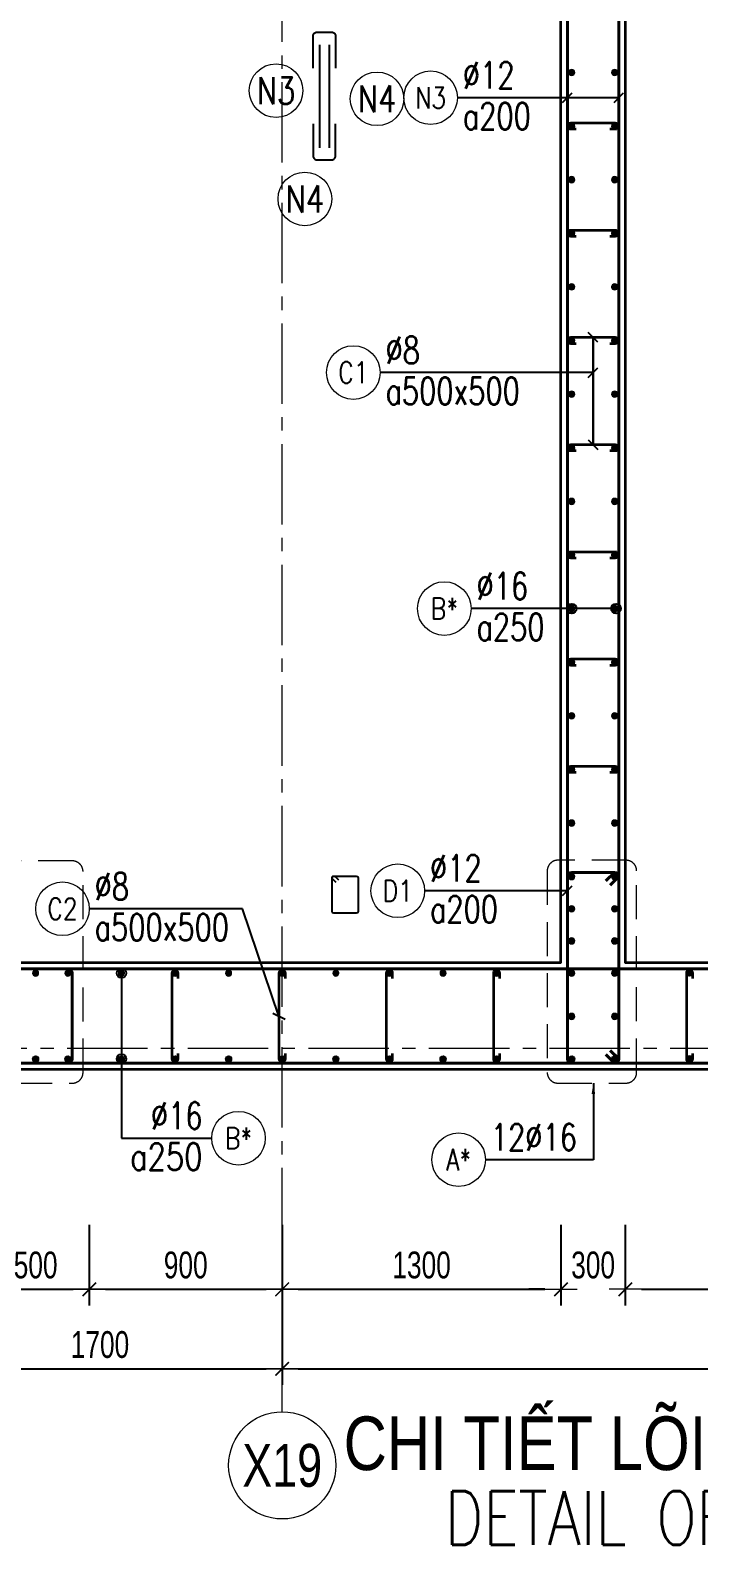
# Model space of a CAD drawing. Header units: millimetres. Extents: x 931337 to 1117500, y 19732 to 157199.
# Drawn here: x 968079 to 971196, y 106134 to 113196 of the extents above; entities that cross this region are included whole.
import ezdxf
from ezdxf.enums import TextEntityAlignment as Align

# ---------------------------------------------------------------- set-up
doc = ezdxf.new("R2010")
doc.units = ezdxf.units.MM
doc.header["$MEASUREMENT"] = 0
for name, pattern in [('HIDDEN', [9.525, 6.35, -3.175]), ('HIDDEN2', [4.7625, 3.175, -1.5875]), ('HT_Dim Grid$0$CENTER2', [1.125, 0.75, -0.125, 0.125, -0.125]), ('HT_Grid$0$CENTER2', [1.125, 0.75, -0.125, 0.125, -0.125])]:
    doc.linetypes.add(name, pattern=pattern)
doc.layers.get('0').update_dxf_attribs({"lineweight": 20})
doc.layers.get('Defpoints').update_dxf_attribs({"color": 151, "lineweight": 9})
doc.layers.add('Hidden', color=9, linetype='HIDDEN')
doc.layers.add('Ligature', color=1, linetype='Continuous')
for name, color, linetype, lineweight in [('HT_Dim Grid$0$NDC_S_AXIS', 5, 'HT_Dim Grid$0$CENTER2', 13), ('HT_Dim Grid$0$NDC_S_SYMBOL', 1, 'Continuous', 15), ('HT_Dim Grid$0$NDC_S_TEXT SYMBOL', 7, 'Continuous', 20), ('HT_Grid$0$NDC_S_AXIS', 5, 'HT_Grid$0$CENTER2', 13), ('KC-LEADER', 153, 'Continuous', 18), ('KC-THEP', 6, 'Continuous', 40), ('NDC_S_ANNO', 7, 'Continuous', 20), ('NDC_S_DIM', 1, 'Continuous', 15), ('NDC_S_ENG TITLE', 3, 'Continuous', 20), ('NDC_S_HIDDEN', 8, 'HIDDEN2', 13), ('NDC_S_LEADER', 1, 'Continuous', 15), ('NDC_S_REBAR', 4, 'Continuous', 35), ('NDC_S_STIRRUP', 4, 'Continuous', 40), ('NDC_S_TEXT SYMBOL', 7, 'Continuous', 20), ('NDC_S_VN TEXT', 7, 'Continuous', 20), ('NDC_S_VN TITLE', 6, 'Continuous', 35), ('NDC_S_WALL', 6, 'Continuous', 35)]:
    doc.layers.add(name, color=color, linetype=linetype, lineweight=lineweight)
doc.styles.add('HT_Dim Grid$0$NDC_ANNO', font='', dxfattribs={"width": 0.8})
doc.styles.add('NDC_ANNO', font='', dxfattribs={"width": 0.8})
doc.styles.add('NDC_ARIAL', font='arial.ttf', dxfattribs={"width": 0.85})
doc.styles.add('NDC_DIM', font='', dxfattribs={"width": 0.75})
doc.styles.add('NDC_EN TXT', font='romans.shx', dxfattribs={"width": 0.8})
doc.styles.add('NDC_VIE TXT', font='arial.ttf', dxfattribs={"width": 0.8})
doc.styles.get('HT_Dim Grid$0$NDC_ANNO').set_extended_font_data('Dotum')
doc.styles.get('NDC_ANNO').set_extended_font_data('Dotum')
doc.styles.get('NDC_DIM').set_extended_font_data('Dotum')
doc.dimstyles.new('NDC_1-50', dxfattribs={"dimscale": 50, "dimtxt": 2.5, "dimasz": 1, "dimexe": 1.5, "dimexo": 0, "dimgap": 0.8, "dimtad": 1, "dimdec": 0, "dimdsep": 46, "dimtxsty": 'NDC_ARIAL', "dimblk": 'DIMMARK', "dimcen": 49999.938995, "dimdle": 1.5, "dimclrd": 1, "dimclre": 1, "dimclrt": 3, "dimadec": 0, "dimazin": 0, "dimtfac": 1, "dimtdec": 0, "dimtix": 1, "dimtmove": 2, "dimatfit": 3, "dimfxl": 1, "dimarcsym": 0})
doc.dimstyles.new('NDC_dim_30', dxfattribs={"dimscale": 30, "dimtxt": 2.5, "dimasz": 1.5, "dimexe": 1.5, "dimexo": 2.5, "dimgap": 1, "dimtad": 1, "dimdec": 0, "dimzin": 0, "dimdsep": 46, "dimtxsty": 'NDC_DIM', "dimblk": 'DIMMARK', "dimcen": 0.09, "dimdle": 1.2, "dimclrd": 1, "dimclre": 1, "dimclrt": 3, "dimadec": 0, "dimazin": 0, "dimtfac": 1, "dimtdec": 0, "dimtix": 1, "dimtofl": 0, "dimtmove": 0, "dimatfit": 3, "dimfxl": 6, "dimfxlon": 1, "dimtolj": 1, "dimtzin": 0, "dimarcsym": 0})
doc.dimstyles.new('NDC_dim_50', dxfattribs={"dimscale": 50, "dimtxt": 2.5, "dimasz": 1.5, "dimexe": 1.5, "dimexo": 2.5, "dimgap": 1, "dimtad": 1, "dimdec": 0, "dimzin": 0, "dimdsep": 46, "dimtxsty": 'NDC_DIM', "dimblk": 'DIMMARK', "dimcen": 0.09, "dimdle": 1.2, "dimclrd": 1, "dimclre": 1, "dimclrt": 3, "dimadec": 0, "dimazin": 0, "dimtfac": 1, "dimtdec": 0, "dimtix": 1, "dimtofl": 0, "dimtmove": 0, "dimatfit": 3, "dimfxl": 6, "dimfxlon": 1, "dimtolj": 1, "dimtzin": 0, "dimarcsym": 0})

# ---------------------------------------------------------------- blocks, each defined once
blk = doc.blocks.new('Drawing name_symbol')
at = {"layer": 'NDC_S_ENG TITLE', "style": 'NDC_EN TXT', "width": 0.8}
blk.add_attdef('SECTDET1', text='', height=5, dxfattribs=at).set_placement((0, 1.01), align=Align.CENTER)
at = {"layer": 'NDC_S_TEXT SYMBOL', "lineweight": 25, "style": 'NDC_ANNO', "width": 0.8}
blk.add_attdef('SSCALE', text='', height=2.5, dxfattribs=at).set_placement((0, -4), align=Align.CENTER)
at = {"layer": 'NDC_S_VN TITLE', "style": 'NDC_VIE TXT', "width": 0.8}
blk.add_attdef('SECTDET2', text='', height=5, dxfattribs=at).set_placement((0, 7.97), align=Align.CENTER)
blk = doc.blocks.new('THEP')
at = {"layer": 'KC-LEADER', "color": 6}
blk.add_circle((0, 0), 14, dxfattribs=at)
at = {"layer": 'KC-THEP'}
for p, q in [((-14, 0), (14, 0)), ((9.9, 9.9), (-9.9, -9.9)), ((-9.9, 9.9), (9.9, -9.9)), ((0, 14), (0, -14))]:
    blk.add_line(p, q, dxfattribs=at)
blk = doc.blocks.new('DIMMARK')
at = {"layer": 'NDC_S_DIM', "color": 1}
blk.add_line((-1.5, 0), (1, 0), dxfattribs=at)
at = {"layer": 'NDC_S_DIM', "color": 2, "const_width": 0.1}
blk.add_lwpolyline([(-0.424, -0.424), (0.424, 0.424)], dxfattribs=at)
blk = doc.blocks.new('*U10')
blk.add_circle((2.5, 0), 2.5)
at = {"layer": 'NDC_S_VN TEXT', "color": 3, "style": 'NDC_EN TXT'}
for tag, width, p in [('DK2', 0.75, (-0.85, 0.85)), ('KC2', 0.8, (-0.85, -2.97))]:
    blk.add_attdef(tag, text='', height=2.5, dxfattribs=dict(at, width=width)).set_placement(p, align=Align.RIGHT)
at = {"layer": 'NDC_S_VN TEXT', "color": 7, "style": 'NDC_EN TXT', "width": 0.8}
blk.add_attdef('SH3', text='', height=2, dxfattribs=at).set_placement((2.5, 0), align=Align.MIDDLE)
blk = doc.blocks.new('*U12')
blk.add_circle((-2.5, 0), 2.5)
at = {"layer": 'NDC_S_VN TEXT', "color": 3, "style": 'NDC_EN TXT', "width": 0.75}
for tag, p in [('DK1', (0.5, 0.85)), ('KC1', (0.5, -2.97))]:
    blk.add_attdef(tag, p, '', height=2.5, dxfattribs=at)
at = {"layer": 'NDC_S_VN TEXT', "color": 7, "style": 'NDC_EN TXT', "width": 0.8}
blk.add_attdef('SH2', text='', height=2, dxfattribs=at).set_placement((-2.5, 0), align=Align.MIDDLE)
blk = doc.blocks.new('*U13')
blk.add_circle((-2.5, 0), 2.5)
at = {"layer": 'NDC_S_VN TEXT', "color": 3, "style": 'NDC_EN TXT', "width": 0.75}
blk.add_attdef('DK1', (0.5, 0.85), '', height=2.5, dxfattribs=at)
at = {"layer": 'NDC_S_VN TEXT', "color": 7, "style": 'NDC_EN TXT', "width": 0.8}
blk.add_attdef('SH2', text='', height=2, dxfattribs=at).set_placement((-2.5, 0), align=Align.MIDDLE)
blk = doc.blocks.new('*U11')
blk.add_circle((-2.5, 0), 2.5)
at = {"layer": 'NDC_S_VN TEXT', "color": 3, "style": 'NDC_EN TXT', "width": 0.75}
for tag, p in [('DK1', (0.5, 0.85)), ('KC1', (0.5, -2.97))]:
    blk.add_attdef(tag, p, '', height=2.5, dxfattribs=at)
at = {"layer": 'NDC_S_VN TEXT', "color": 7, "style": 'NDC_EN TXT', "width": 0.8}
blk.add_attdef('SH2', text='', height=2, dxfattribs=at).set_placement((-2.5, 0), align=Align.MIDDLE)
blk = doc.blocks.new('A$C7BC65A55')
at = {"layer": 'Ligature'}
for p, q in [((-15.2, 372, 0), (-15.2, 38.5, 0)), ((15.2, 372, 0), (15.2, 38.5, 0))]:
    blk.add_line(p, q, dxfattribs=at)
for points in [[(-36.2, 296.5), (-36.2, 400.9, -0.414214), (-24, 413.1), (24, 413.1, -0.414214), (36.2, 400.9), (36.2, 296.5)], [(-36.2, 116.5), (-36.2, 12.2, 0.414214), (-24, 0), (24, 0, 0.414214), (36.2, 12.2), (36.2, 116.5)]]:
    blk.add_lwpolyline(points, format="xyb", dxfattribs=at)
blk = doc.blocks.new('*D563')
at = {"layer": 'Defpoints', "color": 0, "transparency": 16777216}
for p in [(967853.8, 108849.4), (968353.9, 108623.4), (968353.9, 107325.1)]:
    blk.add_point(p, dxfattribs=at)
at = {"layer": 'NDC_S_DIM', "color": 1, "lineweight": -2, "transparency": 16777216}
for p, q in [((967853.8, 107625.1), (967853.8, 107250.1)), ((968353.9, 107625.1), (968353.9, 107250.1)), ((967928.8, 107325.1), (968278.9, 107325.1))]:
    blk.add_line(p, q, dxfattribs=at)
at = {"layer": 'NDC_S_DIM', "color": 1, "lineweight": -2, "transparency": 16777216, "xscale": 75, "yscale": 75, "zscale": 75, "rotation": 180}
blk.add_blockref('DIMMARK', (967853.8, 107325.1), dxfattribs=at)
at = {"layer": 'NDC_S_DIM', "color": 1, "lineweight": -2, "transparency": 16777216, "xscale": 75, "yscale": 75, "zscale": 75}
blk.add_blockref('DIMMARK', (968353.9, 107325.1), dxfattribs=at)
at = {"layer": 'NDC_S_DIM', "color": 3, "transparency": 16777216, "insert": (968103.8, 107437.7), "char_height": 125, "attachment_point": 5, "style": 'NDC_DIM'}
blk.add_mtext('\\A1;500', dxfattribs=at)
blk = doc.blocks.new('*D564')
at = {"layer": 'Defpoints', "color": 0, "transparency": 16777216}
for p in [(970553.8, 108849.4), (970853.8, 108849.4), (970853.8, 107325.1)]:
    blk.add_point(p, dxfattribs=at)
at = {"layer": 'NDC_S_DIM', "color": 1, "lineweight": -2, "transparency": 16777216}
for p, q in [((970553.8, 107625.1), (970553.8, 107250.1)), ((970853.8, 107625.1), (970853.8, 107250.1)), ((970478.8, 107325.1), (970403.8, 107325.1)), ((970928.8, 107325.1), (971003.8, 107325.1))]:
    blk.add_line(p, q, dxfattribs=at)
at = {"layer": 'NDC_S_DIM', "color": 1, "lineweight": -2, "transparency": 16777216, "xscale": 75, "yscale": 75, "zscale": 75}
blk.add_blockref('DIMMARK', (970553.8, 107325.1), dxfattribs=at)
at = {"layer": 'NDC_S_DIM', "color": 1, "lineweight": -2, "transparency": 16777216, "xscale": 75, "yscale": 75, "zscale": 75, "rotation": 180}
blk.add_blockref('DIMMARK', (970853.8, 107325.1), dxfattribs=at)
at = {"layer": 'NDC_S_DIM', "color": 3, "transparency": 16777216, "insert": (970703.8, 107437.7), "char_height": 125, "attachment_point": 5, "style": 'NDC_DIM'}
blk.add_mtext('\\A1;300', dxfattribs=at)
blk = doc.blocks.new('*D565')
at = {"layer": 'Defpoints', "color": 0, "transparency": 16777216}
for p in [(970853.8, 108849.4), (973053.3, 108597), (973053.3, 107325.1)]:
    blk.add_point(p, dxfattribs=at)
at = {"layer": 'NDC_S_DIM', "color": 1, "lineweight": -2, "transparency": 16777216}
for p, q in [((970853.8, 107625.1), (970853.8, 107250.1)), ((973053.3, 107625.1), (973053.3, 107250.1)), ((970928.8, 107325.1), (972978.3, 107325.1))]:
    blk.add_line(p, q, dxfattribs=at)
at = {"layer": 'NDC_S_DIM', "color": 1, "lineweight": -2, "transparency": 16777216, "xscale": 75, "yscale": 75, "zscale": 75, "rotation": 180}
blk.add_blockref('DIMMARK', (970853.8, 107325.1), dxfattribs=at)
at = {"layer": 'NDC_S_DIM', "color": 1, "lineweight": -2, "transparency": 16777216, "xscale": 75, "yscale": 75, "zscale": 75}
blk.add_blockref('DIMMARK', (973053.3, 107325.1), dxfattribs=at)
at = {"layer": 'NDC_S_DIM', "color": 3, "transparency": 16777216, "insert": (971953.6, 107437.7), "char_height": 125, "attachment_point": 5, "style": 'NDC_DIM'}
blk.add_mtext('\\A1;2200', dxfattribs=at)
blk = doc.blocks.new('*D568')
at = {"layer": 'Defpoints', "color": 0, "transparency": 16777216}
for p in [(967553.8, 108423.1), (969253.8, 108181.2), (969253.8, 106954.1)]:
    blk.add_point(p, dxfattribs=at)
at = {"layer": 'NDC_S_DIM', "color": 1, "lineweight": -2, "transparency": 16777216}
for p, q in [((967553.8, 107254.1), (967553.8, 106879.1)), ((969253.8, 107254.1), (969253.8, 106879.1)), ((967628.8, 106954.1), (969178.8, 106954.1))]:
    blk.add_line(p, q, dxfattribs=at)
at = {"layer": 'NDC_S_DIM', "color": 1, "lineweight": -2, "transparency": 16777216, "xscale": 75, "yscale": 75, "zscale": 75, "rotation": 180}
blk.add_blockref('DIMMARK', (967553.8, 106954.1), dxfattribs=at)
at = {"layer": 'NDC_S_DIM', "color": 1, "lineweight": -2, "transparency": 16777216, "xscale": 75, "yscale": 75, "zscale": 75}
blk.add_blockref('DIMMARK', (969253.8, 106954.1), dxfattribs=at)
at = {"layer": 'NDC_S_DIM', "color": 3, "transparency": 16777216, "insert": (968403.8, 107066.7), "char_height": 125, "attachment_point": 5, "style": 'NDC_DIM'}
blk.add_mtext('\\A1;1700', dxfattribs=at)
blk = doc.blocks.new('*U92')
at = {"layer": 'HT_Dim Grid$0$NDC_S_SYMBOL'}
blk.add_line((0, 5), (0, 9), dxfattribs=at)
blk.add_circle((0, 0), 5, dxfattribs=at)
at = {"layer": 'HT_Dim Grid$0$NDC_S_TEXT SYMBOL', "color": 7, "style": 'HT_Dim Grid$0$NDC_ANNO', "width": 0.8}
blk.add_attdef('GRID', text='', height=4, dxfattribs=at).set_placement((0, 0), align=Align.MIDDLE)
blk = doc.blocks.new('*D593')
at = {"layer": 'Defpoints', "color": 0, "ltscale": 200, "transparency": 16777216}
for p in [(968353.9, 108623.4), (969253.8, 108181.2), (969253.8, 107325.1)]:
    blk.add_point(p, dxfattribs=at)
at = {"layer": 'NDC_S_DIM', "color": 1, "lineweight": -2, "ltscale": 200, "transparency": 16777216}
for p, q in [((968353.9, 107625.1), (968353.9, 107250.1)), ((969253.8, 107625.1), (969253.8, 107250.1)), ((968428.9, 107325.1), (969178.8, 107325.1))]:
    blk.add_line(p, q, dxfattribs=at)
at = {"layer": 'NDC_S_DIM', "color": 1, "lineweight": -2, "ltscale": 200, "transparency": 16777216, "xscale": 75, "yscale": 75, "zscale": 75, "rotation": 180}
blk.add_blockref('DIMMARK', (968353.9, 107325.1), dxfattribs=at)
at = {"layer": 'NDC_S_DIM', "color": 1, "lineweight": -2, "ltscale": 200, "transparency": 16777216, "xscale": 75, "yscale": 75, "zscale": 75}
blk.add_blockref('DIMMARK', (969253.8, 107325.1), dxfattribs=at)
at = {"layer": 'NDC_S_DIM', "color": 3, "ltscale": 200, "transparency": 16777216, "insert": (968803.8, 107437.7), "char_height": 125, "attachment_point": 5, "style": 'NDC_DIM'}
blk.add_mtext('\\A1;900', dxfattribs=at)
blk = doc.blocks.new('*D594')
at = {"layer": 'Defpoints', "color": 0, "ltscale": 200, "transparency": 16777216}
for p in [(970553.8, 108849.4), (969253.8, 108181.2), (970553.8, 107325.1)]:
    blk.add_point(p, dxfattribs=at)
at = {"layer": 'NDC_S_DIM', "color": 1, "lineweight": -2, "ltscale": 200, "transparency": 16777216}
for p, q in [((969253.8, 107625.1), (969253.8, 107250.1)), ((970553.8, 107625.1), (970553.8, 107250.1)), ((969328.8, 107325.1), (970478.8, 107325.1))]:
    blk.add_line(p, q, dxfattribs=at)
at = {"layer": 'NDC_S_DIM', "color": 1, "lineweight": -2, "ltscale": 200, "transparency": 16777216, "xscale": 75, "yscale": 75, "zscale": 75, "rotation": 180}
blk.add_blockref('DIMMARK', (969253.8, 107325.1), dxfattribs=at)
at = {"layer": 'NDC_S_DIM', "color": 1, "lineweight": -2, "ltscale": 200, "transparency": 16777216, "xscale": 75, "yscale": 75, "zscale": 75}
blk.add_blockref('DIMMARK', (970553.8, 107325.1), dxfattribs=at)
at = {"layer": 'NDC_S_DIM', "color": 3, "ltscale": 200, "transparency": 16777216, "insert": (969903.8, 107437.7), "char_height": 125, "attachment_point": 5, "style": 'NDC_DIM'}
blk.add_mtext('\\A1;1300', dxfattribs=at)
blk = doc.blocks.new('*D595')
at = {"layer": 'Defpoints', "color": 0, "ltscale": 200, "transparency": 16777216}
for p in [(973853.8, 108565.9), (969253.8, 108181.2), (973853.8, 106954.1)]:
    blk.add_point(p, dxfattribs=at)
at = {"layer": 'NDC_S_DIM', "color": 1, "lineweight": -2, "ltscale": 200, "transparency": 16777216}
for p, q in [((969253.8, 107254.1), (969253.8, 106879.1)), ((973853.8, 107254.1), (973853.8, 106879.1)), ((969328.8, 106954.1), (973778.8, 106954.1))]:
    blk.add_line(p, q, dxfattribs=at)
at = {"layer": 'NDC_S_DIM', "color": 1, "lineweight": -2, "ltscale": 200, "transparency": 16777216, "xscale": 75, "yscale": 75, "zscale": 75, "rotation": 180}
blk.add_blockref('DIMMARK', (969253.8, 106954.1), dxfattribs=at)
at = {"layer": 'NDC_S_DIM', "color": 1, "lineweight": -2, "ltscale": 200, "transparency": 16777216, "xscale": 75, "yscale": 75, "zscale": 75}
blk.add_blockref('DIMMARK', (973853.8, 106954.1), dxfattribs=at)
at = {"layer": 'NDC_S_DIM', "color": 3, "ltscale": 200, "transparency": 16777216, "insert": (971553.8, 107066.7), "char_height": 125, "attachment_point": 5, "style": 'NDC_DIM'}
blk.add_mtext('\\A1;4600', dxfattribs=at)

msp = doc.modelspace()

# ---------------------------------------------------------------- linework, layer by layer
for centre in [(969225.05, 112914.484), (969696.019, 112876.324), (969359.498, 112409.481)]:
    msp.add_circle(centre, 125)
at = {"layer": 'HT_Grid$0$NDC_S_AXIS', "ltscale": 500}
for p, q in [((969253.776, 106954.088), (969253.776, 118944.687)), ((965438.232, 108449.387), (975619.731, 108449.387))]:
    msp.add_line(p, q, dxfattribs=at)
at = {"layer": 'Ligature'}
msp.add_lwpolyline([(969504.915, 109222.426), (969488.949, 109238.392, -0.66817864), (969494.723, 109252.33), (969599.351, 109252.33, -0.41421356), (969607.516, 109244.165), (969607.516, 109087.057, -0.41421356), (969599.351, 109078.892), (969494.722, 109078.892, -0.41421356), (969486.558, 109087.057), (969486.558, 109244.165, -0.66817864), (969500.496, 109249.938), (969516.462, 109233.972)], format="xyb", dxfattribs=at)
at = {"layer": 'NDC_S_HIDDEN', "ltscale": 50}
for points in [[(967546.375, 108286.3), (968274.881, 108286.3, 0.41421356), (968324.881, 108336.3), (968324.881, 109272.776, 0.41421356), (968274.881, 109322.776), (967546.375, 109322.776, 0.41421356), (967496.375, 109272.776), (967496.375, 108336.3, 0.41421356)], [(970539.692, 108286.606), (970856.844, 108286.606, 0.41421356), (970906.844, 108336.606), (970906.844, 109275.937, 0.41421356), (970856.844, 109325.937), (970539.692, 109325.937, 0.41421356), (970489.692, 109275.937), (970489.692, 108336.606, 0.41421356)]]:
    msp.add_lwpolyline(points, format="xyb", close=True, dxfattribs=at)
at = {"layer": 'NDC_S_REBAR'}
for points in [[(970625.314, 112734.387), (970600.314, 112734.387, -1), (970600.314, 112764.387), (970807.338, 112764.387, -1), (970807.338, 112734.387), (970782.338, 112734.387)], [(970625.314, 112234.387), (970600.314, 112234.387, -1), (970600.314, 112264.387), (970807.338, 112264.387, -1), (970807.338, 112234.387), (970782.338, 112234.387)], [(970625.314, 111734.387), (970600.314, 111734.387, -1), (970600.314, 111764.387), (970807.338, 111764.387, -1), (970807.338, 111734.387), (970782.338, 111734.387)], [(970625.314, 111234.387), (970600.314, 111234.387, -1), (970600.314, 111264.387), (970807.338, 111264.387, -1), (970807.338, 111234.387), (970782.338, 111234.387)], [(970625.314, 110734.387), (970600.314, 110734.387, -1), (970600.314, 110764.387), (970807.338, 110764.387, -1), (970807.338, 110734.387), (970782.338, 110734.387)], [(970625.314, 110234.387), (970600.314, 110234.387, -1), (970600.314, 110264.387), (970807.338, 110264.387, -1), (970807.338, 110234.387), (970782.338, 110234.387)], [(970625.314, 109734.387), (970600.314, 109734.387, -1), (970600.314, 109764.387), (970807.338, 109764.387, -1), (970807.338, 109734.387), (970782.338, 109734.387)], [(968768.776, 108774.387), (968768.776, 108799.387, 1), (968738.776, 108799.387), (968738.776, 108399.387, 1), (968768.776, 108399.387), (968768.776, 108424.387)], [(969268.776, 108774.387), (969268.776, 108799.387, 1), (969238.776, 108799.387), (969238.776, 108399.387, 1), (969268.776, 108399.387), (969268.776, 108424.387)], [(969768.776, 108774.387), (969768.776, 108799.387, 1), (969738.776, 108799.387), (969738.776, 108399.387, 1), (969768.776, 108399.387), (969768.776, 108424.387)], [(970268.776, 108774.387), (970268.776, 108799.387, 1), (970238.776, 108799.387), (970238.776, 108399.387, 1), (970268.776, 108399.387), (970268.776, 108424.387)], [(971168.776, 108774.387), (971168.776, 108799.387, 1), (971138.776, 108799.387), (971138.776, 108399.387, 1), (971168.776, 108399.387), (971168.776, 108424.387)]]:
    msp.add_lwpolyline(points, format="xyb", dxfattribs=at)
at = {"layer": 'NDC_S_STIRRUP'}
for points in [[(970783.776, 108439.387), (970823.776, 108399.387, -0.41421356), (970803.776, 108379.387), (970603.776, 108379.387, -0.41421356), (970583.776, 108399.387), (970583.776, 117499.387, -0.41421356), (970603.776, 117519.387), (970803.776, 117519.387, -0.41421356), (970823.776, 117499.387), (970823.776, 108399.387, -0.41421356), (970803.776, 108379.387), (970763.776, 108419.387)], [(970783.887, 109209.387), (970823.887, 109249.387, 0.41421356), (970803.887, 109269.387), (970603.887, 109269.387, 0.41421356), (970583.887, 109249.387), (970583.776, 108399.387, 0.41421356), (970603.776, 108379.387), (970803.776, 108379.387, 0.41421356), (970823.776, 108399.387), (970823.887, 109249.387, 0.41421356), (970803.887, 109269.387), (970763.887, 109229.387)], [(967643.776, 108419.387), (967603.776, 108379.387, -0.41421356), (967583.776, 108399.387), (967583.776, 108799.387, -0.41421356), (967603.776, 108819.387), (968253.776, 108819.387, -0.41421356), (968273.776, 108799.387), (968273.776, 108399.387, -0.41421356), (968253.776, 108379.387), (967603.776, 108379.387, -0.41421356), (967583.776, 108399.387), (967623.776, 108439.387)], [(967643.776, 108419.387), (967603.776, 108379.387, -0.41421356), (967583.776, 108399.387), (967583.776, 108799.387, -0.41421356), (967603.776, 108819.387), (973803.776, 108819.387, -0.41421356), (973823.776, 108799.387), (973823.776, 108399.387, -0.41421356), (973803.776, 108379.387), (967603.776, 108379.387, -0.41421356), (967583.776, 108399.387), (967623.776, 108439.387)]]:
    msp.add_lwpolyline(points, format="xyb", dxfattribs=at)
at = {"layer": 'NDC_S_WALL'}
msp.add_lwpolyline([(970153.776, 117049.387), (970153.776, 117549.387), (973853.776, 117549.387), (973853.776, 116399.387), (973553.776, 116399.387), (973553.776, 117049.387), (970853.776, 117049.387), (970853.776, 108849.387), (973553.776, 108849.387), (973553.776, 109499.387), (973853.776, 109499.387), (973853.776, 108349.387), (967553.776, 108349.387), (967553.776, 117549.387), (969353.776, 117549.387), (969353.776, 117049.387), (967853.776, 117049.387), (967853.776, 114549.387), (970553.776, 114549.387), (970553.776, 117049.387), (970153.776, 117049.387)], dxfattribs=at)
msp.add_lwpolyline([(967853.776, 108849.387), (970553.776, 108849.387), (970553.776, 114249.387), (967853.776, 114249.387)], close=True, dxfattribs=at)

# ---------------------------------------------------------------- block references
at = {"layer": 'Hidden', "xscale": 1.44, "yscale": 1.44, "zscale": 1.44}
msp.add_blockref('A$C7BC65A55', (969450.13, 112592.203, 0.03), dxfattribs=at)
at = {"layer": 'HT_Dim Grid$0$NDC_S_AXIS', "xscale": 50, "yscale": 50, "zscale": 50}
msp.add_blockref('*U92', (969253.776, 106504.088), dxfattribs=at).add_auto_attribs({'GRID': 'X19'})
at = {"layer": 'KC-THEP', "xscale": -1}
for p, rotation in [((970603.776, 112999.387), 350.3314355636191), ((970803.776, 112999.387), 350.3314355636191), ((970603.776, 112749.387), 350.3314355636191), ((970803.776, 112749.387), 350.3314355636191), ((970603.776, 112499.387), 350.3314355636191), ((970803.776, 112499.387), 350.3314355636191), ((970603.776, 112249.387), 350.3314355636191), ((970803.776, 112249.387), 350.3314355636191), ((970603.776, 111999.387), 350.3314355636191), ((970803.776, 111999.387), 350.3314355636191), ((970603.776, 111749.387), 350.3314355636191), ((970803.776, 111749.387), 350.3314355636191), ((970603.776, 111499.387), 350.3314355636191), ((970803.776, 111499.387), 350.3314355636191), ((970603.776, 111249.387), 350.3314355636191), ((970803.776, 111249.387), 350.3314355636191), ((970603.776, 110999.387), 350.3314355636191), ((970803.776, 110999.387), 350.3314355636191), ((970603.776, 110749.387), 350.3314355636191), ((970803.776, 110749.387), 350.3314355636191), ((970603.776, 110499.387), 350.3314355636191), ((970803.776, 110499.387), 350.3314355636191), ((970603.776, 110249.387), 350.3314355636191), ((970803.776, 110249.387), 350.3314355636191), ((970603.776, 109999.387), 350.3314355636191), ((970803.776, 109999.387), 350.3314355636191), ((970603.776, 109749.387), 350.3314355636191), ((970803.776, 109749.387), 350.3314355636191), ((970603.776, 109499.387), 350.3314355636191), ((970803.776, 109499.387), 350.3314355636191), ((970603.776, 109249.387), 350.3314355636191), ((970803.776, 109249.387), 350.3314355636191), ((970603.776, 109099.387), 350.3314355636191), ((970803.776, 109099.387), 350.3314355636191), ((970603.776, 108949.387), 350.3314355636191), ((970803.776, 108949.387), 350.3314355636191), ((968103.776, 108799.387), 350.3314355636191), ((968253.776, 108799.387), 350.3314355636191), ((968503.776, 108799.387), 350.3314355636191), ((968753.776, 108799.387), 350.3314355636191), ((969003.776, 108799.387), 350.3314355636191), ((969253.776, 108799.387), 350.3314355636191), ((969503.776, 108799.387), 350.3314355636191), ((969753.776, 108799.387), 350.3314355636191), ((970003.776, 108799.387), 350.3314355636191), ((970253.776, 108799.387), 350.3314355636191), ((970603.887, 108799.387), 350.3314355636191), ((970803.887, 108799.387), 350.3314355636191), ((970603.887, 108597.654), 350.3314355636191), ((970803.887, 108597.654), 350.3314355636191), ((971153.776, 108399.387), 170.331435563619)]:
    msp.add_blockref('THEP', p, dxfattribs=dict(at, rotation=rotation))
at = {"layer": 'KC-THEP'}
for p, rotation in [((971153.776, 108799.387), 9.66856443638095), ((968103.776, 108399.387), 189.6685644363809), ((968253.776, 108399.387), 189.6685644363809), ((968503.776, 108399.387), 189.6685644363809), ((968753.776, 108399.387), 189.6685644363809), ((969003.776, 108399.387), 189.6685644363809), ((969253.776, 108399.387), 189.6685644363809), ((969503.776, 108399.387), 189.6685644363809), ((969753.776, 108399.387), 189.6685644363809), ((970003.776, 108399.387), 189.6685644363809), ((970253.776, 108399.387), 189.6685644363809), ((970603.887, 108399.387), 189.6685644363809), ((970803.887, 108399.387), 189.6685644363809)]:
    msp.add_blockref('THEP', p, dxfattribs=dict(at, rotation=rotation))
at = {"layer": 'NDC_S_ANNO'}
ref = msp.add_blockref('Drawing name_symbol', (972116.635, 106083.533), dxfattribs=dict(at, xscale=50, yscale=50, zscale=50))
ref.add_attrib('SECTDET1', 'DETAIL OF CORE WALL HT-CW2', dxfattribs={"layer": 'NDC_S_ENG TITLE', "height": 250, "style": 'NDC_EN TXT', "width": 0.8}).set_placement((972116.635, 106134.096), align=Align.CENTER)
ref.add_attrib('SECTDET2', 'CHI TIẾT LÕI VÁCH HT-CW2 TẦNG B1F', dxfattribs={"layer": 'NDC_S_VN TITLE', "height": 250, "style": 'NDC_VIE TXT', "width": 0.8}).set_placement((972116.635, 106482.065), align=Align.CENTER)
at = {"layer": 'NDC_S_VN TEXT', "xscale": 50, "yscale": 50, "zscale": 50}
for name, p, values in [('*U11', (970070.962, 112881.492), {'SH2': 'N3', 'DK1': '%%C12', 'KC1': 'a200'}), ('*U12', (969710.513, 111600.026), {'SH2': 'C1', 'DK1': '%%c8', 'KC1': 'a500x500'}), ('*U11', (970134.829, 110499.387), {'SH2': 'B*', 'DK1': '%%C16', 'KC1': 'a250'}), ('*U11', (969917.839, 109183.427), {'SH2': 'D1', 'DK1': '%%C12', 'KC1': 'a200'}), ('*U12', (968353.939, 109099.447), {'SH2': 'C2', 'DK1': '%%c8', 'KC1': 'a500x500'}), ('*U10', (968924.857, 108029.675), {'SH3': 'B*', 'DK2': '%%C16', 'KC2': 'a250'}), ('*U13', (970201.71, 107929.375), {'SH2': 'A*', 'DK1': '12%%C16'})]:
    msp.add_blockref(name, p, dxfattribs=at).add_auto_attribs(values)

# ---------------------------------------------------------------- texts
at = {"layer": 'NDC_S_VN TEXT', "color": 7, "style": 'NDC_EN TXT', "width": 0.8}
for tag, p in [('N3', (969225.05, 112914.484)), ('N4', (969696.019, 112876.324)), ('N4', (969359.498, 112409.481))]:
    msp.add_attdef(tag, text='3', height=125, dxfattribs=at).set_placement(p, align=Align.MIDDLE)

# ---------------------------------------------------------------- dimensions: what is measured, and where the dimension line sits
at = {"layer": 'NDC_S_DIM'}
for base, p1, p2, picture, middle in [((968353.881, 107325.114), (967853.776, 108849.387), (968353.881, 108623.395), '*D563', (968103.829, 107437.699)), ((970853.776, 107325.114), (970553.776, 108849.387), (970853.776, 108849.387), '*D564', (970703.776, 107437.699)), ((973053.337, 107325.114), (970853.776, 108849.387), (973053.337, 108597.049), '*D565', (971953.556, 107437.699))]:
    dim = msp.add_linear_dim(base=base, p1=p1, p2=p2, dimstyle='NDC_dim_50', override={"dimtmove": 1}, dxfattribs=at)
    dim.commit()
    dim.dimension.update_dxf_attribs({"geometry": picture, "text_midpoint": middle})
at = {"layer": 'NDC_S_DIM', "ltscale": 200}
for base, p1, p2, picture, middle in [((970553.776, 107325.114), (969253.776, 108181.212), (970553.776, 108849.387), '*D594', (969903.776, 107437.699)), ((969253.776, 107325.114), (968353.881, 108623.395), (969253.776, 108181.212), '*D593', (968803.829, 107437.699)), ((973853.776, 106954.088), (969253.776, 108181.212), (973853.776, 108565.915), '*D595', (971553.776, 107066.673))]:
    dim = msp.add_linear_dim(base=base, p1=p1, p2=p2, dimstyle='NDC_dim_50', override={"dimtmove": 1}, dxfattribs=at)
    dim.commit()
    dim.dimension.update_dxf_attribs({"geometry": picture, "text_midpoint": middle})
at = {"layer": 'NDC_S_DIM'}
dim = msp.add_linear_dim(base=(969253.776, 106954.088), p1=(967553.776, 108423.133), p2=(969253.776, 108181.212), dimstyle='NDC_dim_50', dxfattribs=at)
dim.commit()
dim.dimension.update_dxf_attribs({"geometry": '*D568', "text_midpoint": (968403.776, 107066.673)})

# ---------------------------------------------------------------- leaders
at = {"layer": 'NDC_S_LEADER'}
for points, override in [([(970823.776, 112881.311), (970070.962, 112881.311)], {"dimtad": 0, "dimldrblk": 'Oblique'}), ([(970583.776, 112881.311), (970070.962, 112881.311)], {"dimtad": 0, "dimldrblk": 'Oblique'}), ([(970703.826, 111764.387), (970703.826, 111264.387)], {"dimtad": 0, "dimldrblk": 'Oblique'}), ([(970703.826, 111264.387), (970703.826, 111764.387)], {"dimtad": 0, "dimldrblk": 'Oblique'}), ([(970703.826, 111600.025), (969710.513, 111600.025)], {"dimtad": 0, "dimldrblk": 'Oblique'}), ([(970810.8, 110499.387), (970134.829, 110499.387)], {"dimtad": 0, "dimldrblk": 'Origin'}), ([(970603.776, 110499.387), (970134.829, 110499.387)], {"dimtad": 0, "dimldrblk": 'Origin'}), ([(970583.776, 109183.427), (969915.764, 109183.427)], {"dimtad": 0, "dimldrblk": 'Oblique'}), ([(969238.776, 108599.387), (969069.258, 109099.446), (968353.939, 109099.446)], {"dimtad": 0, "dimldrblk": 'Oblique'}), ([(968504.246, 108799.387), (968504.246, 108029.494), (968924.857, 108029.494)], {"dimgap": 1, "dimtad": 0, "dimldrblk": 'Origin'}), ([(968504.246, 108399.387), (968504.246, 108029.494), (968924.857, 108029.494)], {"dimgap": 1, "dimtad": 0, "dimldrblk": 'Origin'})]:
    msp.add_leader(points, dimstyle='NDC_dim_30', override=override, dxfattribs=at)
msp.add_leader([(970705.143, 108286.28), (970705.143, 107929.375), (970201.71, 107929.375)], dimstyle='NDC_1-50', dxfattribs=at)

doc.saveas('drawing.dxf')
